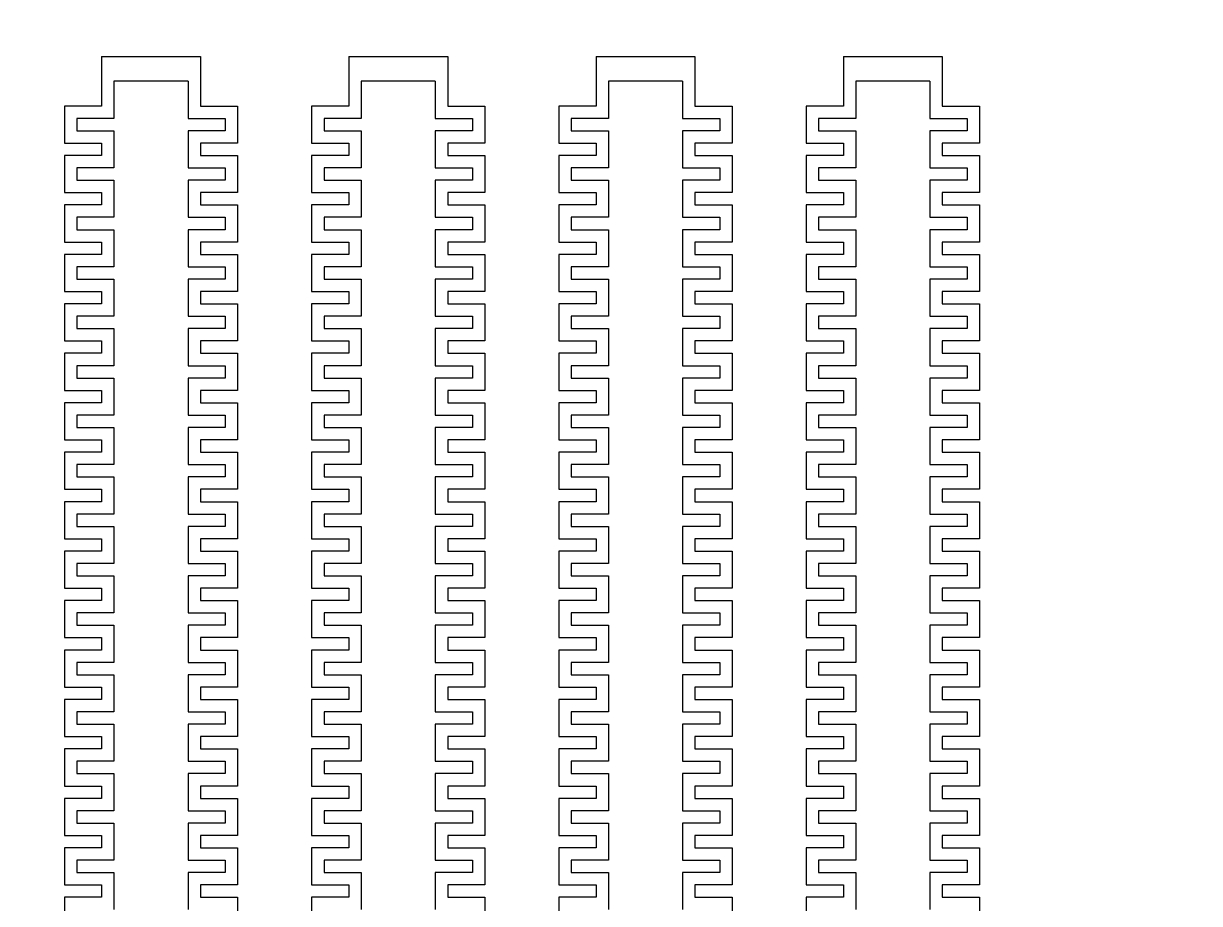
# Model space of a CAD drawing. Extents: x 4629 to 54629, y 4377 to 54377.
# Drawn here: x 23602 to 25979, y 36977 to 38757 of the extents above; entities that cross this region are included whole.
import ezdxf

# ---------------------------------------------------------------- set-up
doc = ezdxf.new("R2010")
doc.units = 13
doc.layers.add('CLEAR', color=140, linetype='Continuous')
doc.layers.add('OPAQUE', color=10, linetype='Continuous')

msp = doc.modelspace()

# ---------------------------------------------------------------- linework, layer by layer
at = {"layer": 'CLEAR'}
for p, q in [((23759.1, 38689.9), (23759.1, 38589.9)), ((23759.1, 38689.9), (23959.1, 38689.9)), ((23959.1, 38689.9), (23959.1, 38589.9)), ((24259.1, 38689.9), (24259.1, 38589.9)), ((24259.1, 38689.9), (24459.1, 38689.9)), ((24459.1, 38689.9), (24459.1, 38589.9)), ((24759.1, 38689.9), (24759.1, 38589.9)), ((24759.1, 38689.9), (24959.1, 38689.9)), ((24959.1, 38689.9), (24959.1, 38589.9)), ((25259.1, 38689.9), (25259.1, 38589.9)), ((25259.1, 38689.9), (25459.1, 38689.9)), ((25459.1, 38689.9), (25459.1, 38589.9)), ((23934.1, 38639.9), (23784.1, 38639.9)), ((23784.1, 38639.9), (23784.1, 38564.9)), ((23934.1, 38639.9), (23934.1, 38564.9)), ((24434.1, 38639.9), (24284.1, 38639.9)), ((24284.1, 38639.9), (24284.1, 38564.9)), ((24434.1, 38639.9), (24434.1, 38564.9)), ((24934.1, 38639.9), (24784.1, 38639.9)), ((24784.1, 38639.9), (24784.1, 38564.9)), ((24934.1, 38639.9), (24934.1, 38564.9)), ((25434.1, 38639.9), (25284.1, 38639.9)), ((25284.1, 38639.9), (25284.1, 38564.9)), ((25434.1, 38639.9), (25434.1, 38564.9)), ((23759.1, 38589.9), (23684.1, 38589.9)), ((23684.1, 38589.9), (23684.1, 38514.9)), ((23959.1, 38589.9), (24034.1, 38589.9)), ((24034.1, 38589.9), (24034.1, 38514.9)), ((24259.1, 38589.9), (24184.1, 38589.9)), ((24184.1, 38589.9), (24184.1, 38514.9)), ((24459.1, 38589.9), (24534.1, 38589.9)), ((24534.1, 38589.9), (24534.1, 38514.9)), ((24759.1, 38589.9), (24684.1, 38589.9)), ((24684.1, 38589.9), (24684.1, 38514.9)), ((24959.1, 38589.9), (25034.1, 38589.9)), ((25034.1, 38589.9), (25034.1, 38514.9)), ((25259.1, 38589.9), (25184.1, 38589.9)), ((25184.1, 38589.9), (25184.1, 38514.9)), ((25459.1, 38589.9), (25534.1, 38589.9)), ((25534.1, 38589.9), (25534.1, 38514.9)), ((23784.1, 38564.9), (23709.1, 38564.9)), ((23709.1, 38564.9), (23709.1, 38539.9)), ((23934.1, 38564.9), (24009.1, 38564.9)), ((24009.1, 38564.9), (24009.1, 38539.9)), ((24284.1, 38564.9), (24209.1, 38564.9)), ((24209.1, 38564.9), (24209.1, 38539.9)), ((24434.1, 38564.9), (24509.1, 38564.9)), ((24509.1, 38564.9), (24509.1, 38539.9)), ((24784.1, 38564.9), (24709.1, 38564.9)), ((24709.1, 38564.9), (24709.1, 38539.9)), ((24934.1, 38564.9), (25009.1, 38564.9)), ((25009.1, 38564.9), (25009.1, 38539.9)), ((25284.1, 38564.9), (25209.1, 38564.9)), ((25209.1, 38564.9), (25209.1, 38539.9)), ((25434.1, 38564.9), (25509.1, 38564.9)), ((25509.1, 38564.9), (25509.1, 38539.9)), ((23709.1, 38539.9), (23784.1, 38539.9)), ((23784.1, 38539.9), (23784.1, 38464.9)), ((24009.1, 38539.9), (23934.1, 38539.9)), ((23934.1, 38539.9), (23934.1, 38464.9)), ((24209.1, 38539.9), (24284.1, 38539.9)), ((24284.1, 38539.9), (24284.1, 38464.9)), ((24509.1, 38539.9), (24434.1, 38539.9)), ((24434.1, 38539.9), (24434.1, 38464.9)), ((24709.1, 38539.9), (24784.1, 38539.9)), ((24784.1, 38539.9), (24784.1, 38464.9)), ((25009.1, 38539.9), (24934.1, 38539.9)), ((24934.1, 38539.9), (24934.1, 38464.9)), ((25209.1, 38539.9), (25284.1, 38539.9)), ((25284.1, 38539.9), (25284.1, 38464.9)), ((25509.1, 38539.9), (25434.1, 38539.9)), ((25434.1, 38539.9), (25434.1, 38464.9)), ((23684.1, 38514.9), (23759.1, 38514.9)), ((23759.1, 38514.9), (23759.1, 38489.9)), ((24034.1, 38514.9), (23959.1, 38514.9)), ((23959.1, 38514.9), (23959.1, 38489.9)), ((24184.1, 38514.9), (24259.1, 38514.9)), ((24259.1, 38514.9), (24259.1, 38489.9)), ((24534.1, 38514.9), (24459.1, 38514.9)), ((24459.1, 38514.9), (24459.1, 38489.9)), ((24684.1, 38514.9), (24759.1, 38514.9)), ((24759.1, 38514.9), (24759.1, 38489.9)), ((25034.1, 38514.9), (24959.1, 38514.9)), ((24959.1, 38514.9), (24959.1, 38489.9)), ((25184.1, 38514.9), (25259.1, 38514.9)), ((25259.1, 38514.9), (25259.1, 38489.9)), ((25534.1, 38514.9), (25459.1, 38514.9)), ((25459.1, 38514.9), (25459.1, 38489.9)), ((23759.1, 38489.9), (23684.1, 38489.9)), ((23684.1, 38489.9), (23684.1, 38414.9)), ((23959.1, 38489.9), (24034.1, 38489.9)), ((24034.1, 38489.9), (24034.1, 38414.9)), ((24259.1, 38489.9), (24184.1, 38489.9)), ((24184.1, 38489.9), (24184.1, 38414.9)), ((24459.1, 38489.9), (24534.1, 38489.9)), ((24534.1, 38489.9), (24534.1, 38414.9)), ((24759.1, 38489.9), (24684.1, 38489.9)), ((24684.1, 38489.9), (24684.1, 38414.9)), ((24959.1, 38489.9), (25034.1, 38489.9)), ((25034.1, 38489.9), (25034.1, 38414.9)), ((25259.1, 38489.9), (25184.1, 38489.9)), ((25184.1, 38489.9), (25184.1, 38414.9)), ((25459.1, 38489.9), (25534.1, 38489.9)), ((25534.1, 38489.9), (25534.1, 38414.9)), ((23784.1, 38464.9), (23709.1, 38464.9)), ((23709.1, 38464.9), (23709.1, 38439.9)), ((23934.1, 38464.9), (24009.1, 38464.9)), ((24009.1, 38464.9), (24009.1, 38439.9)), ((24284.1, 38464.9), (24209.1, 38464.9)), ((24209.1, 38464.9), (24209.1, 38439.9)), ((24434.1, 38464.9), (24509.1, 38464.9)), ((24509.1, 38464.9), (24509.1, 38439.9)), ((24784.1, 38464.9), (24709.1, 38464.9)), ((24709.1, 38464.9), (24709.1, 38439.9)), ((24934.1, 38464.9), (25009.1, 38464.9)), ((25009.1, 38464.9), (25009.1, 38439.9)), ((25284.1, 38464.9), (25209.1, 38464.9)), ((25209.1, 38464.9), (25209.1, 38439.9)), ((25434.1, 38464.9), (25509.1, 38464.9)), ((25509.1, 38464.9), (25509.1, 38439.9)), ((23709.1, 38439.9), (23784.1, 38439.9)), ((23784.1, 38439.9), (23784.1, 38364.9)), ((24009.1, 38439.9), (23934.1, 38439.9)), ((23934.1, 38439.9), (23934.1, 38364.9)), ((24209.1, 38439.9), (24284.1, 38439.9)), ((24284.1, 38439.9), (24284.1, 38364.9)), ((24509.1, 38439.9), (24434.1, 38439.9)), ((24434.1, 38439.9), (24434.1, 38364.9)), ((24709.1, 38439.9), (24784.1, 38439.9)), ((24784.1, 38439.9), (24784.1, 38364.9)), ((25009.1, 38439.9), (24934.1, 38439.9)), ((24934.1, 38439.9), (24934.1, 38364.9)), ((25209.1, 38439.9), (25284.1, 38439.9)), ((25284.1, 38439.9), (25284.1, 38364.9)), ((25509.1, 38439.9), (25434.1, 38439.9)), ((25434.1, 38439.9), (25434.1, 38364.9)), ((23684.1, 38414.9), (23759.1, 38414.9)), ((23759.1, 38414.9), (23759.1, 38389.9)), ((24034.1, 38414.9), (23959.1, 38414.9)), ((23959.1, 38414.9), (23959.1, 38389.9)), ((24184.1, 38414.9), (24259.1, 38414.9)), ((24259.1, 38414.9), (24259.1, 38389.9)), ((24534.1, 38414.9), (24459.1, 38414.9)), ((24459.1, 38414.9), (24459.1, 38389.9)), ((24684.1, 38414.9), (24759.1, 38414.9)), ((24759.1, 38414.9), (24759.1, 38389.9)), ((25034.1, 38414.9), (24959.1, 38414.9)), ((24959.1, 38414.9), (24959.1, 38389.9)), ((25184.1, 38414.9), (25259.1, 38414.9)), ((25259.1, 38414.9), (25259.1, 38389.9)), ((25534.1, 38414.9), (25459.1, 38414.9)), ((25459.1, 38414.9), (25459.1, 38389.9)), ((23759.1, 38389.9), (23684.1, 38389.9)), ((23684.1, 38389.9), (23684.1, 38314.9)), ((23959.1, 38389.9), (24034.1, 38389.9)), ((24034.1, 38389.9), (24034.1, 38314.9)), ((24259.1, 38389.9), (24184.1, 38389.9)), ((24184.1, 38389.9), (24184.1, 38314.9)), ((24459.1, 38389.9), (24534.1, 38389.9)), ((24534.1, 38389.9), (24534.1, 38314.9)), ((24759.1, 38389.9), (24684.1, 38389.9)), ((24684.1, 38389.9), (24684.1, 38314.9)), ((24959.1, 38389.9), (25034.1, 38389.9)), ((25034.1, 38389.9), (25034.1, 38314.9)), ((25259.1, 38389.9), (25184.1, 38389.9)), ((25184.1, 38389.9), (25184.1, 38314.9)), ((25459.1, 38389.9), (25534.1, 38389.9)), ((25534.1, 38389.9), (25534.1, 38314.9)), ((23784.1, 38364.9), (23709.1, 38364.9)), ((23709.1, 38364.9), (23709.1, 38339.9)), ((23934.1, 38364.9), (24009.1, 38364.9)), ((24009.1, 38364.9), (24009.1, 38339.9)), ((24284.1, 38364.9), (24209.1, 38364.9)), ((24209.1, 38364.9), (24209.1, 38339.9)), ((24434.1, 38364.9), (24509.1, 38364.9)), ((24509.1, 38364.9), (24509.1, 38339.9)), ((24784.1, 38364.9), (24709.1, 38364.9)), ((24709.1, 38364.9), (24709.1, 38339.9)), ((24934.1, 38364.9), (25009.1, 38364.9)), ((25009.1, 38364.9), (25009.1, 38339.9)), ((25284.1, 38364.9), (25209.1, 38364.9)), ((25209.1, 38364.9), (25209.1, 38339.9)), ((25434.1, 38364.9), (25509.1, 38364.9)), ((25509.1, 38364.9), (25509.1, 38339.9)), ((23709.1, 38339.9), (23784.1, 38339.9)), ((23784.1, 38339.9), (23784.1, 38264.9)), ((24009.1, 38339.9), (23934.1, 38339.9)), ((23934.1, 38339.9), (23934.1, 38264.9)), ((24209.1, 38339.9), (24284.1, 38339.9)), ((24284.1, 38339.9), (24284.1, 38264.9)), ((24509.1, 38339.9), (24434.1, 38339.9)), ((24434.1, 38339.9), (24434.1, 38264.9)), ((24709.1, 38339.9), (24784.1, 38339.9)), ((24784.1, 38339.9), (24784.1, 38264.9)), ((25009.1, 38339.9), (24934.1, 38339.9)), ((24934.1, 38339.9), (24934.1, 38264.9)), ((25209.1, 38339.9), (25284.1, 38339.9)), ((25284.1, 38339.9), (25284.1, 38264.9)), ((25509.1, 38339.9), (25434.1, 38339.9)), ((25434.1, 38339.9), (25434.1, 38264.9)), ((23684.1, 38314.9), (23759.1, 38314.9)), ((23759.1, 38314.9), (23759.1, 38289.9)), ((24034.1, 38314.9), (23959.1, 38314.9)), ((23959.1, 38314.9), (23959.1, 38289.9)), ((24184.1, 38314.9), (24259.1, 38314.9)), ((24259.1, 38314.9), (24259.1, 38289.9)), ((24534.1, 38314.9), (24459.1, 38314.9)), ((24459.1, 38314.9), (24459.1, 38289.9)), ((24684.1, 38314.9), (24759.1, 38314.9)), ((24759.1, 38314.9), (24759.1, 38289.9)), ((25034.1, 38314.9), (24959.1, 38314.9)), ((24959.1, 38314.9), (24959.1, 38289.9)), ((25184.1, 38314.9), (25259.1, 38314.9)), ((25259.1, 38314.9), (25259.1, 38289.9)), ((25534.1, 38314.9), (25459.1, 38314.9)), ((25459.1, 38314.9), (25459.1, 38289.9)), ((23759.1, 38289.9), (23684.1, 38289.9)), ((23684.1, 38289.9), (23684.1, 38214.9)), ((23959.1, 38289.9), (24034.1, 38289.9)), ((24034.1, 38289.9), (24034.1, 38214.9)), ((24259.1, 38289.9), (24184.1, 38289.9)), ((24184.1, 38289.9), (24184.1, 38214.9)), ((24459.1, 38289.9), (24534.1, 38289.9)), ((24534.1, 38289.9), (24534.1, 38214.9)), ((24759.1, 38289.9), (24684.1, 38289.9)), ((24684.1, 38289.9), (24684.1, 38214.9)), ((24959.1, 38289.9), (25034.1, 38289.9)), ((25034.1, 38289.9), (25034.1, 38214.9)), ((25259.1, 38289.9), (25184.1, 38289.9)), ((25184.1, 38289.9), (25184.1, 38214.9)), ((25459.1, 38289.9), (25534.1, 38289.9)), ((25534.1, 38289.9), (25534.1, 38214.9)), ((23784.1, 38264.9), (23709.1, 38264.9)), ((23709.1, 38264.9), (23709.1, 38239.9)), ((23934.1, 38264.9), (24009.1, 38264.9)), ((24009.1, 38264.9), (24009.1, 38239.9)), ((24284.1, 38264.9), (24209.1, 38264.9)), ((24209.1, 38264.9), (24209.1, 38239.9)), ((24434.1, 38264.9), (24509.1, 38264.9)), ((24509.1, 38264.9), (24509.1, 38239.9)), ((24784.1, 38264.9), (24709.1, 38264.9)), ((24709.1, 38264.9), (24709.1, 38239.9)), ((24934.1, 38264.9), (25009.1, 38264.9)), ((25009.1, 38264.9), (25009.1, 38239.9)), ((25284.1, 38264.9), (25209.1, 38264.9)), ((25209.1, 38264.9), (25209.1, 38239.9)), ((25434.1, 38264.9), (25509.1, 38264.9)), ((25509.1, 38264.9), (25509.1, 38239.9)), ((23709.1, 38239.9), (23784.1, 38239.9)), ((23784.1, 38239.9), (23784.1, 38164.9)), ((24009.1, 38239.9), (23934.1, 38239.9)), ((23934.1, 38239.9), (23934.1, 38164.9)), ((24209.1, 38239.9), (24284.1, 38239.9)), ((24284.1, 38239.9), (24284.1, 38164.9)), ((24509.1, 38239.9), (24434.1, 38239.9)), ((24434.1, 38239.9), (24434.1, 38164.9)), ((24709.1, 38239.9), (24784.1, 38239.9)), ((24784.1, 38239.9), (24784.1, 38164.9)), ((25009.1, 38239.9), (24934.1, 38239.9)), ((24934.1, 38239.9), (24934.1, 38164.9)), ((25209.1, 38239.9), (25284.1, 38239.9)), ((25284.1, 38239.9), (25284.1, 38164.9)), ((25509.1, 38239.9), (25434.1, 38239.9)), ((25434.1, 38239.9), (25434.1, 38164.9)), ((23684.1, 38214.9), (23759.1, 38214.9)), ((23759.1, 38214.9), (23759.1, 38189.9)), ((24034.1, 38214.9), (23959.1, 38214.9)), ((23959.1, 38214.9), (23959.1, 38189.9)), ((24184.1, 38214.9), (24259.1, 38214.9)), ((24259.1, 38214.9), (24259.1, 38189.9)), ((24534.1, 38214.9), (24459.1, 38214.9)), ((24459.1, 38214.9), (24459.1, 38189.9)), ((24684.1, 38214.9), (24759.1, 38214.9)), ((24759.1, 38214.9), (24759.1, 38189.9)), ((25034.1, 38214.9), (24959.1, 38214.9)), ((24959.1, 38214.9), (24959.1, 38189.9)), ((25184.1, 38214.9), (25259.1, 38214.9)), ((25259.1, 38214.9), (25259.1, 38189.9)), ((25534.1, 38214.9), (25459.1, 38214.9)), ((25459.1, 38214.9), (25459.1, 38189.9)), ((23759.1, 38189.9), (23684.1, 38189.9)), ((23684.1, 38189.9), (23684.1, 38114.9)), ((23959.1, 38189.9), (24034.1, 38189.9)), ((24034.1, 38189.9), (24034.1, 38114.9)), ((24259.1, 38189.9), (24184.1, 38189.9)), ((24184.1, 38189.9), (24184.1, 38114.9)), ((24459.1, 38189.9), (24534.1, 38189.9)), ((24534.1, 38189.9), (24534.1, 38114.9)), ((24759.1, 38189.9), (24684.1, 38189.9)), ((24684.1, 38189.9), (24684.1, 38114.9)), ((24959.1, 38189.9), (25034.1, 38189.9)), ((25034.1, 38189.9), (25034.1, 38114.9)), ((25259.1, 38189.9), (25184.1, 38189.9)), ((25184.1, 38189.9), (25184.1, 38114.9)), ((25459.1, 38189.9), (25534.1, 38189.9)), ((25534.1, 38189.9), (25534.1, 38114.9)), ((23784.1, 38164.9), (23709.1, 38164.9)), ((23709.1, 38164.9), (23709.1, 38139.9)), ((23934.1, 38164.9), (24009.1, 38164.9)), ((24009.1, 38164.9), (24009.1, 38139.9)), ((24284.1, 38164.9), (24209.1, 38164.9)), ((24209.1, 38164.9), (24209.1, 38139.9)), ((24434.1, 38164.9), (24509.1, 38164.9)), ((24509.1, 38164.9), (24509.1, 38139.9)), ((24784.1, 38164.9), (24709.1, 38164.9)), ((24709.1, 38164.9), (24709.1, 38139.9)), ((24934.1, 38164.9), (25009.1, 38164.9)), ((25009.1, 38164.9), (25009.1, 38139.9)), ((25284.1, 38164.9), (25209.1, 38164.9)), ((25209.1, 38164.9), (25209.1, 38139.9)), ((25434.1, 38164.9), (25509.1, 38164.9)), ((25509.1, 38164.9), (25509.1, 38139.9)), ((23709.1, 38139.9), (23784.1, 38139.9)), ((23784.1, 38139.9), (23784.1, 38064.9)), ((24009.1, 38139.9), (23934.1, 38139.9)), ((23934.1, 38139.9), (23934.1, 38064.9)), ((24209.1, 38139.9), (24284.1, 38139.9)), ((24284.1, 38139.9), (24284.1, 38064.9)), ((24509.1, 38139.9), (24434.1, 38139.9)), ((24434.1, 38139.9), (24434.1, 38064.9)), ((24709.1, 38139.9), (24784.1, 38139.9)), ((24784.1, 38139.9), (24784.1, 38064.9)), ((25009.1, 38139.9), (24934.1, 38139.9)), ((24934.1, 38139.9), (24934.1, 38064.9)), ((25209.1, 38139.9), (25284.1, 38139.9)), ((25284.1, 38139.9), (25284.1, 38064.9)), ((25509.1, 38139.9), (25434.1, 38139.9)), ((25434.1, 38139.9), (25434.1, 38064.9)), ((23684.1, 38114.9), (23759.1, 38114.9)), ((23759.1, 38114.9), (23759.1, 38089.9)), ((24034.1, 38114.9), (23959.1, 38114.9)), ((23959.1, 38114.9), (23959.1, 38089.9)), ((24184.1, 38114.9), (24259.1, 38114.9)), ((24259.1, 38114.9), (24259.1, 38089.9)), ((24534.1, 38114.9), (24459.1, 38114.9)), ((24459.1, 38114.9), (24459.1, 38089.9)), ((24684.1, 38114.9), (24759.1, 38114.9)), ((24759.1, 38114.9), (24759.1, 38089.9)), ((25034.1, 38114.9), (24959.1, 38114.9)), ((24959.1, 38114.9), (24959.1, 38089.9)), ((25184.1, 38114.9), (25259.1, 38114.9)), ((25259.1, 38114.9), (25259.1, 38089.9)), ((25534.1, 38114.9), (25459.1, 38114.9)), ((25459.1, 38114.9), (25459.1, 38089.9)), ((23759.1, 38089.9), (23684.1, 38089.9)), ((23684.1, 38089.9), (23684.1, 38014.9)), ((23959.1, 38089.9), (24034.1, 38089.9)), ((24034.1, 38089.9), (24034.1, 38014.9)), ((24259.1, 38089.9), (24184.1, 38089.9)), ((24184.1, 38089.9), (24184.1, 38014.9)), ((24459.1, 38089.9), (24534.1, 38089.9)), ((24534.1, 38089.9), (24534.1, 38014.9)), ((24759.1, 38089.9), (24684.1, 38089.9)), ((24684.1, 38089.9), (24684.1, 38014.9)), ((24959.1, 38089.9), (25034.1, 38089.9)), ((25034.1, 38089.9), (25034.1, 38014.9)), ((25259.1, 38089.9), (25184.1, 38089.9)), ((25184.1, 38089.9), (25184.1, 38014.9)), ((25459.1, 38089.9), (25534.1, 38089.9)), ((25534.1, 38089.9), (25534.1, 38014.9)), ((23784.1, 38064.9), (23709.1, 38064.9)), ((23709.1, 38064.9), (23709.1, 38039.9)), ((23934.1, 38064.9), (24009.1, 38064.9)), ((24009.1, 38064.9), (24009.1, 38039.9)), ((24284.1, 38064.9), (24209.1, 38064.9)), ((24209.1, 38064.9), (24209.1, 38039.9)), ((24434.1, 38064.9), (24509.1, 38064.9)), ((24509.1, 38064.9), (24509.1, 38039.9)), ((24784.1, 38064.9), (24709.1, 38064.9)), ((24709.1, 38064.9), (24709.1, 38039.9)), ((24934.1, 38064.9), (25009.1, 38064.9)), ((25009.1, 38064.9), (25009.1, 38039.9)), ((25284.1, 38064.9), (25209.1, 38064.9)), ((25209.1, 38064.9), (25209.1, 38039.9)), ((25434.1, 38064.9), (25509.1, 38064.9)), ((25509.1, 38064.9), (25509.1, 38039.9)), ((23709.1, 38039.9), (23784.1, 38039.9)), ((23784.1, 38039.9), (23784.1, 37964.9)), ((24009.1, 38039.9), (23934.1, 38039.9)), ((23934.1, 38039.9), (23934.1, 37964.9)), ((24209.1, 38039.9), (24284.1, 38039.9)), ((24284.1, 38039.9), (24284.1, 37964.9)), ((24509.1, 38039.9), (24434.1, 38039.9)), ((24434.1, 38039.9), (24434.1, 37964.9)), ((24709.1, 38039.9), (24784.1, 38039.9)), ((24784.1, 38039.9), (24784.1, 37964.9)), ((25009.1, 38039.9), (24934.1, 38039.9)), ((24934.1, 38039.9), (24934.1, 37964.9)), ((25209.1, 38039.9), (25284.1, 38039.9)), ((25284.1, 38039.9), (25284.1, 37964.9)), ((25509.1, 38039.9), (25434.1, 38039.9)), ((25434.1, 38039.9), (25434.1, 37964.9)), ((23684.1, 38014.9), (23759.1, 38014.9)), ((23759.1, 38014.9), (23759.1, 37989.9)), ((24034.1, 38014.9), (23959.1, 38014.9)), ((23959.1, 38014.9), (23959.1, 37989.9)), ((24184.1, 38014.9), (24259.1, 38014.9)), ((24259.1, 38014.9), (24259.1, 37989.9)), ((24534.1, 38014.9), (24459.1, 38014.9)), ((24459.1, 38014.9), (24459.1, 37989.9)), ((24684.1, 38014.9), (24759.1, 38014.9)), ((24759.1, 38014.9), (24759.1, 37989.9)), ((25034.1, 38014.9), (24959.1, 38014.9)), ((24959.1, 38014.9), (24959.1, 37989.9)), ((25184.1, 38014.9), (25259.1, 38014.9)), ((25259.1, 38014.9), (25259.1, 37989.9)), ((25534.1, 38014.9), (25459.1, 38014.9)), ((25459.1, 38014.9), (25459.1, 37989.9)), ((23759.1, 37989.9), (23684.1, 37989.9)), ((23684.1, 37989.9), (23684.1, 37914.9)), ((23959.1, 37989.9), (24034.1, 37989.9)), ((24034.1, 37989.9), (24034.1, 37914.9)), ((24259.1, 37989.9), (24184.1, 37989.9)), ((24184.1, 37989.9), (24184.1, 37914.9)), ((24459.1, 37989.9), (24534.1, 37989.9)), ((24534.1, 37989.9), (24534.1, 37914.9)), ((24759.1, 37989.9), (24684.1, 37989.9)), ((24684.1, 37989.9), (24684.1, 37914.9)), ((24959.1, 37989.9), (25034.1, 37989.9)), ((25034.1, 37989.9), (25034.1, 37914.9)), ((25259.1, 37989.9), (25184.1, 37989.9)), ((25184.1, 37989.9), (25184.1, 37914.9)), ((25459.1, 37989.9), (25534.1, 37989.9)), ((25534.1, 37989.9), (25534.1, 37914.9)), ((23784.1, 37964.9), (23709.1, 37964.9)), ((23709.1, 37964.9), (23709.1, 37939.9)), ((23934.1, 37964.9), (24009.1, 37964.9)), ((24009.1, 37964.9), (24009.1, 37939.9)), ((24284.1, 37964.9), (24209.1, 37964.9)), ((24209.1, 37964.9), (24209.1, 37939.9)), ((24434.1, 37964.9), (24509.1, 37964.9)), ((24509.1, 37964.9), (24509.1, 37939.9)), ((24784.1, 37964.9), (24709.1, 37964.9)), ((24709.1, 37964.9), (24709.1, 37939.9)), ((24934.1, 37964.9), (25009.1, 37964.9)), ((25009.1, 37964.9), (25009.1, 37939.9)), ((25284.1, 37964.9), (25209.1, 37964.9)), ((25209.1, 37964.9), (25209.1, 37939.9)), ((25434.1, 37964.9), (25509.1, 37964.9)), ((25509.1, 37964.9), (25509.1, 37939.9)), ((23709.1, 37939.9), (23784.1, 37939.9)), ((23784.1, 37939.9), (23784.1, 37864.9)), ((24009.1, 37939.9), (23934.1, 37939.9)), ((23934.1, 37939.9), (23934.1, 37864.9)), ((24209.1, 37939.9), (24284.1, 37939.9)), ((24284.1, 37939.9), (24284.1, 37864.9)), ((24509.1, 37939.9), (24434.1, 37939.9)), ((24434.1, 37939.9), (24434.1, 37864.9)), ((24709.1, 37939.9), (24784.1, 37939.9)), ((24784.1, 37939.9), (24784.1, 37864.9)), ((25009.1, 37939.9), (24934.1, 37939.9)), ((24934.1, 37939.9), (24934.1, 37864.9)), ((25209.1, 37939.9), (25284.1, 37939.9)), ((25284.1, 37939.9), (25284.1, 37864.9)), ((25509.1, 37939.9), (25434.1, 37939.9)), ((25434.1, 37939.9), (25434.1, 37864.9)), ((23684.1, 37914.9), (23759.1, 37914.9)), ((23759.1, 37914.9), (23759.1, 37889.9)), ((24034.1, 37914.9), (23959.1, 37914.9)), ((23959.1, 37914.9), (23959.1, 37889.9)), ((24184.1, 37914.9), (24259.1, 37914.9)), ((24259.1, 37914.9), (24259.1, 37889.9)), ((24534.1, 37914.9), (24459.1, 37914.9)), ((24459.1, 37914.9), (24459.1, 37889.9)), ((24684.1, 37914.9), (24759.1, 37914.9)), ((24759.1, 37914.9), (24759.1, 37889.9)), ((25034.1, 37914.9), (24959.1, 37914.9)), ((24959.1, 37914.9), (24959.1, 37889.9)), ((25184.1, 37914.9), (25259.1, 37914.9)), ((25259.1, 37914.9), (25259.1, 37889.9)), ((25534.1, 37914.9), (25459.1, 37914.9)), ((25459.1, 37914.9), (25459.1, 37889.9)), ((23759.1, 37889.9), (23684.1, 37889.9)), ((23684.1, 37889.9), (23684.1, 37814.9)), ((23959.1, 37889.9), (24034.1, 37889.9)), ((24034.1, 37889.9), (24034.1, 37814.9)), ((24259.1, 37889.9), (24184.1, 37889.9)), ((24184.1, 37889.9), (24184.1, 37814.9)), ((24459.1, 37889.9), (24534.1, 37889.9)), ((24534.1, 37889.9), (24534.1, 37814.9)), ((24759.1, 37889.9), (24684.1, 37889.9)), ((24684.1, 37889.9), (24684.1, 37814.9)), ((24959.1, 37889.9), (25034.1, 37889.9)), ((25034.1, 37889.9), (25034.1, 37814.9)), ((25259.1, 37889.9), (25184.1, 37889.9)), ((25184.1, 37889.9), (25184.1, 37814.9)), ((25459.1, 37889.9), (25534.1, 37889.9)), ((25534.1, 37889.9), (25534.1, 37814.9)), ((23784.1, 37864.9), (23709.1, 37864.9)), ((23709.1, 37864.9), (23709.1, 37839.9)), ((23934.1, 37864.9), (24009.1, 37864.9)), ((24009.1, 37864.9), (24009.1, 37839.9)), ((24284.1, 37864.9), (24209.1, 37864.9)), ((24209.1, 37864.9), (24209.1, 37839.9)), ((24434.1, 37864.9), (24509.1, 37864.9)), ((24509.1, 37864.9), (24509.1, 37839.9)), ((24784.1, 37864.9), (24709.1, 37864.9)), ((24709.1, 37864.9), (24709.1, 37839.9)), ((24934.1, 37864.9), (25009.1, 37864.9)), ((25009.1, 37864.9), (25009.1, 37839.9)), ((25284.1, 37864.9), (25209.1, 37864.9)), ((25209.1, 37864.9), (25209.1, 37839.9)), ((25434.1, 37864.9), (25509.1, 37864.9)), ((25509.1, 37864.9), (25509.1, 37839.9)), ((23709.1, 37839.9), (23784.1, 37839.9)), ((23784.1, 37839.9), (23784.1, 37764.9)), ((24009.1, 37839.9), (23934.1, 37839.9)), ((23934.1, 37839.9), (23934.1, 37764.9)), ((24209.1, 37839.9), (24284.1, 37839.9)), ((24284.1, 37839.9), (24284.1, 37764.9)), ((24509.1, 37839.9), (24434.1, 37839.9)), ((24434.1, 37839.9), (24434.1, 37764.9)), ((24709.1, 37839.9), (24784.1, 37839.9)), ((24784.1, 37839.9), (24784.1, 37764.9)), ((25009.1, 37839.9), (24934.1, 37839.9)), ((24934.1, 37839.9), (24934.1, 37764.9)), ((25209.1, 37839.9), (25284.1, 37839.9)), ((25284.1, 37839.9), (25284.1, 37764.9)), ((25509.1, 37839.9), (25434.1, 37839.9)), ((25434.1, 37839.9), (25434.1, 37764.9)), ((23684.1, 37814.9), (23759.1, 37814.9)), ((23759.1, 37814.9), (23759.1, 37789.9)), ((24034.1, 37814.9), (23959.1, 37814.9)), ((23959.1, 37814.9), (23959.1, 37789.9)), ((24184.1, 37814.9), (24259.1, 37814.9)), ((24259.1, 37814.9), (24259.1, 37789.9)), ((24534.1, 37814.9), (24459.1, 37814.9)), ((24459.1, 37814.9), (24459.1, 37789.9)), ((24684.1, 37814.9), (24759.1, 37814.9)), ((24759.1, 37814.9), (24759.1, 37789.9)), ((25034.1, 37814.9), (24959.1, 37814.9)), ((24959.1, 37814.9), (24959.1, 37789.9)), ((25184.1, 37814.9), (25259.1, 37814.9)), ((25259.1, 37814.9), (25259.1, 37789.9)), ((25534.1, 37814.9), (25459.1, 37814.9)), ((25459.1, 37814.9), (25459.1, 37789.9)), ((23759.1, 37789.9), (23684.1, 37789.9)), ((23684.1, 37789.9), (23684.1, 37714.9)), ((23959.1, 37789.9), (24034.1, 37789.9)), ((24034.1, 37789.9), (24034.1, 37714.9)), ((24259.1, 37789.9), (24184.1, 37789.9)), ((24184.1, 37789.9), (24184.1, 37714.9)), ((24459.1, 37789.9), (24534.1, 37789.9)), ((24534.1, 37789.9), (24534.1, 37714.9)), ((24759.1, 37789.9), (24684.1, 37789.9)), ((24684.1, 37789.9), (24684.1, 37714.9)), ((24959.1, 37789.9), (25034.1, 37789.9)), ((25034.1, 37789.9), (25034.1, 37714.9)), ((25259.1, 37789.9), (25184.1, 37789.9)), ((25184.1, 37789.9), (25184.1, 37714.9)), ((25459.1, 37789.9), (25534.1, 37789.9)), ((25534.1, 37789.9), (25534.1, 37714.9)), ((23784.1, 37764.9), (23709.1, 37764.9)), ((23709.1, 37764.9), (23709.1, 37739.9)), ((23934.1, 37764.9), (24009.1, 37764.9)), ((24009.1, 37764.9), (24009.1, 37739.9)), ((24284.1, 37764.9), (24209.1, 37764.9)), ((24209.1, 37764.9), (24209.1, 37739.9)), ((24434.1, 37764.9), (24509.1, 37764.9)), ((24509.1, 37764.9), (24509.1, 37739.9)), ((24784.1, 37764.9), (24709.1, 37764.9)), ((24709.1, 37764.9), (24709.1, 37739.9)), ((24934.1, 37764.9), (25009.1, 37764.9)), ((25009.1, 37764.9), (25009.1, 37739.9)), ((25284.1, 37764.9), (25209.1, 37764.9)), ((25209.1, 37764.9), (25209.1, 37739.9)), ((25434.1, 37764.9), (25509.1, 37764.9)), ((25509.1, 37764.9), (25509.1, 37739.9)), ((23709.1, 37739.9), (23784.1, 37739.9)), ((23784.1, 37739.9), (23784.1, 37664.9)), ((24009.1, 37739.9), (23934.1, 37739.9)), ((23934.1, 37739.9), (23934.1, 37664.9)), ((24209.1, 37739.9), (24284.1, 37739.9)), ((24284.1, 37739.9), (24284.1, 37664.9)), ((24509.1, 37739.9), (24434.1, 37739.9)), ((24434.1, 37739.9), (24434.1, 37664.9)), ((24709.1, 37739.9), (24784.1, 37739.9)), ((24784.1, 37739.9), (24784.1, 37664.9)), ((25009.1, 37739.9), (24934.1, 37739.9)), ((24934.1, 37739.9), (24934.1, 37664.9)), ((25209.1, 37739.9), (25284.1, 37739.9)), ((25284.1, 37739.9), (25284.1, 37664.9)), ((25509.1, 37739.9), (25434.1, 37739.9)), ((25434.1, 37739.9), (25434.1, 37664.9)), ((23684.1, 37714.9), (23759.1, 37714.9)), ((23759.1, 37714.9), (23759.1, 37689.9)), ((24034.1, 37714.9), (23959.1, 37714.9)), ((23959.1, 37714.9), (23959.1, 37689.9)), ((24184.1, 37714.9), (24259.1, 37714.9)), ((24259.1, 37714.9), (24259.1, 37689.9)), ((24534.1, 37714.9), (24459.1, 37714.9)), ((24459.1, 37714.9), (24459.1, 37689.9)), ((24684.1, 37714.9), (24759.1, 37714.9)), ((24759.1, 37714.9), (24759.1, 37689.9)), ((25034.1, 37714.9), (24959.1, 37714.9)), ((24959.1, 37714.9), (24959.1, 37689.9)), ((25184.1, 37714.9), (25259.1, 37714.9)), ((25259.1, 37714.9), (25259.1, 37689.9)), ((25534.1, 37714.9), (25459.1, 37714.9)), ((25459.1, 37714.9), (25459.1, 37689.9)), ((23759.1, 37689.9), (23684.1, 37689.9)), ((23684.1, 37689.9), (23684.1, 37614.9)), ((23959.1, 37689.9), (24034.1, 37689.9)), ((24034.1, 37689.9), (24034.1, 37614.9)), ((24259.1, 37689.9), (24184.1, 37689.9)), ((24184.1, 37689.9), (24184.1, 37614.9)), ((24459.1, 37689.9), (24534.1, 37689.9)), ((24534.1, 37689.9), (24534.1, 37614.9)), ((24759.1, 37689.9), (24684.1, 37689.9)), ((24684.1, 37689.9), (24684.1, 37614.9)), ((24959.1, 37689.9), (25034.1, 37689.9)), ((25034.1, 37689.9), (25034.1, 37614.9)), ((25259.1, 37689.9), (25184.1, 37689.9)), ((25184.1, 37689.9), (25184.1, 37614.9)), ((25459.1, 37689.9), (25534.1, 37689.9)), ((25534.1, 37689.9), (25534.1, 37614.9)), ((23784.1, 37664.9), (23709.1, 37664.9)), ((23709.1, 37664.9), (23709.1, 37639.9)), ((23934.1, 37664.9), (24009.1, 37664.9)), ((24009.1, 37664.9), (24009.1, 37639.9)), ((24284.1, 37664.9), (24209.1, 37664.9)), ((24209.1, 37664.9), (24209.1, 37639.9)), ((24434.1, 37664.9), (24509.1, 37664.9)), ((24509.1, 37664.9), (24509.1, 37639.9)), ((24784.1, 37664.9), (24709.1, 37664.9)), ((24709.1, 37664.9), (24709.1, 37639.9)), ((24934.1, 37664.9), (25009.1, 37664.9)), ((25009.1, 37664.9), (25009.1, 37639.9)), ((25284.1, 37664.9), (25209.1, 37664.9)), ((25209.1, 37664.9), (25209.1, 37639.9)), ((25434.1, 37664.9), (25509.1, 37664.9)), ((25509.1, 37664.9), (25509.1, 37639.9)), ((23709.1, 37639.9), (23784.1, 37639.9)), ((23784.1, 37639.9), (23784.1, 37564.9)), ((24009.1, 37639.9), (23934.1, 37639.9)), ((23934.1, 37639.9), (23934.1, 37564.9)), ((24209.1, 37639.9), (24284.1, 37639.9)), ((24284.1, 37639.9), (24284.1, 37564.9)), ((24509.1, 37639.9), (24434.1, 37639.9)), ((24434.1, 37639.9), (24434.1, 37564.9)), ((24709.1, 37639.9), (24784.1, 37639.9)), ((24784.1, 37639.9), (24784.1, 37564.9)), ((25009.1, 37639.9), (24934.1, 37639.9)), ((24934.1, 37639.9), (24934.1, 37564.9)), ((25209.1, 37639.9), (25284.1, 37639.9)), ((25284.1, 37639.9), (25284.1, 37564.9)), ((25509.1, 37639.9), (25434.1, 37639.9)), ((25434.1, 37639.9), (25434.1, 37564.9)), ((23684.1, 37614.9), (23759.1, 37614.9)), ((23759.1, 37614.9), (23759.1, 37589.9)), ((24034.1, 37614.9), (23959.1, 37614.9)), ((23959.1, 37614.9), (23959.1, 37589.9)), ((24184.1, 37614.9), (24259.1, 37614.9)), ((24259.1, 37614.9), (24259.1, 37589.9)), ((24534.1, 37614.9), (24459.1, 37614.9)), ((24459.1, 37614.9), (24459.1, 37589.9)), ((24684.1, 37614.9), (24759.1, 37614.9)), ((24759.1, 37614.9), (24759.1, 37589.9)), ((25034.1, 37614.9), (24959.1, 37614.9)), ((24959.1, 37614.9), (24959.1, 37589.9)), ((25184.1, 37614.9), (25259.1, 37614.9)), ((25259.1, 37614.9), (25259.1, 37589.9)), ((25534.1, 37614.9), (25459.1, 37614.9)), ((25459.1, 37614.9), (25459.1, 37589.9)), ((23759.1, 37589.9), (23684.1, 37589.9)), ((23684.1, 37589.9), (23684.1, 37514.9)), ((23959.1, 37589.9), (24034.1, 37589.9)), ((24034.1, 37589.9), (24034.1, 37514.9)), ((24259.1, 37589.9), (24184.1, 37589.9)), ((24184.1, 37589.9), (24184.1, 37514.9)), ((24459.1, 37589.9), (24534.1, 37589.9)), ((24534.1, 37589.9), (24534.1, 37514.9)), ((24759.1, 37589.9), (24684.1, 37589.9)), ((24684.1, 37589.9), (24684.1, 37514.9)), ((24959.1, 37589.9), (25034.1, 37589.9)), ((25034.1, 37589.9), (25034.1, 37514.9)), ((25259.1, 37589.9), (25184.1, 37589.9)), ((25184.1, 37589.9), (25184.1, 37514.9)), ((25459.1, 37589.9), (25534.1, 37589.9)), ((25534.1, 37589.9), (25534.1, 37514.9)), ((23784.1, 37564.9), (23709.1, 37564.9)), ((23709.1, 37564.9), (23709.1, 37539.9)), ((23934.1, 37564.9), (24009.1, 37564.9)), ((24009.1, 37564.9), (24009.1, 37539.9)), ((24284.1, 37564.9), (24209.1, 37564.9)), ((24209.1, 37564.9), (24209.1, 37539.9)), ((24434.1, 37564.9), (24509.1, 37564.9)), ((24509.1, 37564.9), (24509.1, 37539.9)), ((24784.1, 37564.9), (24709.1, 37564.9)), ((24709.1, 37564.9), (24709.1, 37539.9)), ((24934.1, 37564.9), (25009.1, 37564.9)), ((25009.1, 37564.9), (25009.1, 37539.9)), ((25284.1, 37564.9), (25209.1, 37564.9)), ((25209.1, 37564.9), (25209.1, 37539.9)), ((25434.1, 37564.9), (25509.1, 37564.9)), ((25509.1, 37564.9), (25509.1, 37539.9)), ((23709.1, 37539.9), (23784.1, 37539.9)), ((23784.1, 37539.9), (23784.1, 37464.9)), ((24009.1, 37539.9), (23934.1, 37539.9)), ((23934.1, 37539.9), (23934.1, 37464.9)), ((24209.1, 37539.9), (24284.1, 37539.9)), ((24284.1, 37539.9), (24284.1, 37464.9)), ((24509.1, 37539.9), (24434.1, 37539.9)), ((24434.1, 37539.9), (24434.1, 37464.9)), ((24709.1, 37539.9), (24784.1, 37539.9)), ((24784.1, 37539.9), (24784.1, 37464.9)), ((25009.1, 37539.9), (24934.1, 37539.9)), ((24934.1, 37539.9), (24934.1, 37464.9)), ((25209.1, 37539.9), (25284.1, 37539.9)), ((25284.1, 37539.9), (25284.1, 37464.9)), ((25509.1, 37539.9), (25434.1, 37539.9)), ((25434.1, 37539.9), (25434.1, 37464.9)), ((23684.1, 37514.9), (23759.1, 37514.9)), ((23759.1, 37514.9), (23759.1, 37489.9)), ((24034.1, 37514.9), (23959.1, 37514.9)), ((23959.1, 37514.9), (23959.1, 37489.9)), ((24184.1, 37514.9), (24259.1, 37514.9)), ((24259.1, 37514.9), (24259.1, 37489.9)), ((24534.1, 37514.9), (24459.1, 37514.9)), ((24459.1, 37514.9), (24459.1, 37489.9)), ((24684.1, 37514.9), (24759.1, 37514.9)), ((24759.1, 37514.9), (24759.1, 37489.9)), ((25034.1, 37514.9), (24959.1, 37514.9)), ((24959.1, 37514.9), (24959.1, 37489.9)), ((25184.1, 37514.9), (25259.1, 37514.9)), ((25259.1, 37514.9), (25259.1, 37489.9)), ((25534.1, 37514.9), (25459.1, 37514.9)), ((25459.1, 37514.9), (25459.1, 37489.9)), ((23759.1, 37489.9), (23684.1, 37489.9)), ((23684.1, 37489.9), (23684.1, 37414.9)), ((23959.1, 37489.9), (24034.1, 37489.9)), ((24034.1, 37489.9), (24034.1, 37414.9)), ((24259.1, 37489.9), (24184.1, 37489.9)), ((24184.1, 37489.9), (24184.1, 37414.9)), ((24459.1, 37489.9), (24534.1, 37489.9)), ((24534.1, 37489.9), (24534.1, 37414.9)), ((24759.1, 37489.9), (24684.1, 37489.9)), ((24684.1, 37489.9), (24684.1, 37414.9)), ((24959.1, 37489.9), (25034.1, 37489.9)), ((25034.1, 37489.9), (25034.1, 37414.9)), ((25259.1, 37489.9), (25184.1, 37489.9)), ((25184.1, 37489.9), (25184.1, 37414.9)), ((25459.1, 37489.9), (25534.1, 37489.9)), ((25534.1, 37489.9), (25534.1, 37414.9)), ((23784.1, 37464.9), (23709.1, 37464.9)), ((23709.1, 37464.9), (23709.1, 37439.9)), ((23934.1, 37464.9), (24009.1, 37464.9)), ((24009.1, 37464.9), (24009.1, 37439.9)), ((24284.1, 37464.9), (24209.1, 37464.9)), ((24209.1, 37464.9), (24209.1, 37439.9)), ((24434.1, 37464.9), (24509.1, 37464.9)), ((24509.1, 37464.9), (24509.1, 37439.9)), ((24784.1, 37464.9), (24709.1, 37464.9)), ((24709.1, 37464.9), (24709.1, 37439.9)), ((24934.1, 37464.9), (25009.1, 37464.9)), ((25009.1, 37464.9), (25009.1, 37439.9)), ((25284.1, 37464.9), (25209.1, 37464.9)), ((25209.1, 37464.9), (25209.1, 37439.9)), ((25434.1, 37464.9), (25509.1, 37464.9)), ((25509.1, 37464.9), (25509.1, 37439.9)), ((23709.1, 37439.9), (23784.1, 37439.9)), ((23784.1, 37439.9), (23784.1, 37364.9)), ((24009.1, 37439.9), (23934.1, 37439.9)), ((23934.1, 37439.9), (23934.1, 37364.9)), ((24209.1, 37439.9), (24284.1, 37439.9)), ((24284.1, 37439.9), (24284.1, 37364.9)), ((24509.1, 37439.9), (24434.1, 37439.9)), ((24434.1, 37439.9), (24434.1, 37364.9)), ((24709.1, 37439.9), (24784.1, 37439.9)), ((24784.1, 37439.9), (24784.1, 37364.9)), ((25009.1, 37439.9), (24934.1, 37439.9)), ((24934.1, 37439.9), (24934.1, 37364.9)), ((25209.1, 37439.9), (25284.1, 37439.9)), ((25284.1, 37439.9), (25284.1, 37364.9)), ((25509.1, 37439.9), (25434.1, 37439.9)), ((25434.1, 37439.9), (25434.1, 37364.9)), ((23684.1, 37414.9), (23759.1, 37414.9)), ((23759.1, 37414.9), (23759.1, 37389.9)), ((24034.1, 37414.9), (23959.1, 37414.9)), ((23959.1, 37414.9), (23959.1, 37389.9)), ((24184.1, 37414.9), (24259.1, 37414.9)), ((24259.1, 37414.9), (24259.1, 37389.9)), ((24534.1, 37414.9), (24459.1, 37414.9)), ((24459.1, 37414.9), (24459.1, 37389.9)), ((24684.1, 37414.9), (24759.1, 37414.9)), ((24759.1, 37414.9), (24759.1, 37389.9)), ((25034.1, 37414.9), (24959.1, 37414.9)), ((24959.1, 37414.9), (24959.1, 37389.9)), ((25184.1, 37414.9), (25259.1, 37414.9)), ((25259.1, 37414.9), (25259.1, 37389.9)), ((25534.1, 37414.9), (25459.1, 37414.9)), ((25459.1, 37414.9), (25459.1, 37389.9)), ((23759.1, 37389.9), (23684.1, 37389.9)), ((23684.1, 37389.9), (23684.1, 37314.9)), ((23959.1, 37389.9), (24034.1, 37389.9)), ((24034.1, 37389.9), (24034.1, 37314.9)), ((24259.1, 37389.9), (24184.1, 37389.9)), ((24184.1, 37389.9), (24184.1, 37314.9)), ((24459.1, 37389.9), (24534.1, 37389.9)), ((24534.1, 37389.9), (24534.1, 37314.9)), ((24759.1, 37389.9), (24684.1, 37389.9)), ((24684.1, 37389.9), (24684.1, 37314.9)), ((24959.1, 37389.9), (25034.1, 37389.9)), ((25034.1, 37389.9), (25034.1, 37314.9)), ((25259.1, 37389.9), (25184.1, 37389.9)), ((25184.1, 37389.9), (25184.1, 37314.9)), ((25459.1, 37389.9), (25534.1, 37389.9)), ((25534.1, 37389.9), (25534.1, 37314.9)), ((23784.1, 37364.9), (23709.1, 37364.9)), ((23709.1, 37364.9), (23709.1, 37339.9)), ((23934.1, 37364.9), (24009.1, 37364.9)), ((24009.1, 37364.9), (24009.1, 37339.9)), ((24284.1, 37364.9), (24209.1, 37364.9)), ((24209.1, 37364.9), (24209.1, 37339.9)), ((24434.1, 37364.9), (24509.1, 37364.9)), ((24509.1, 37364.9), (24509.1, 37339.9)), ((24784.1, 37364.9), (24709.1, 37364.9)), ((24709.1, 37364.9), (24709.1, 37339.9)), ((24934.1, 37364.9), (25009.1, 37364.9)), ((25009.1, 37364.9), (25009.1, 37339.9)), ((25284.1, 37364.9), (25209.1, 37364.9)), ((25209.1, 37364.9), (25209.1, 37339.9)), ((25434.1, 37364.9), (25509.1, 37364.9)), ((25509.1, 37364.9), (25509.1, 37339.9)), ((23709.1, 37339.9), (23784.1, 37339.9)), ((23784.1, 37339.9), (23784.1, 37264.9)), ((24009.1, 37339.9), (23934.1, 37339.9)), ((23934.1, 37339.9), (23934.1, 37264.9)), ((24209.1, 37339.9), (24284.1, 37339.9)), ((24284.1, 37339.9), (24284.1, 37264.9)), ((24509.1, 37339.9), (24434.1, 37339.9)), ((24434.1, 37339.9), (24434.1, 37264.9)), ((24709.1, 37339.9), (24784.1, 37339.9)), ((24784.1, 37339.9), (24784.1, 37264.9)), ((25009.1, 37339.9), (24934.1, 37339.9)), ((24934.1, 37339.9), (24934.1, 37264.9)), ((25209.1, 37339.9), (25284.1, 37339.9)), ((25284.1, 37339.9), (25284.1, 37264.9)), ((25509.1, 37339.9), (25434.1, 37339.9)), ((25434.1, 37339.9), (25434.1, 37264.9)), ((23684.1, 37314.9), (23759.1, 37314.9)), ((23759.1, 37314.9), (23759.1, 37289.9)), ((24034.1, 37314.9), (23959.1, 37314.9)), ((23959.1, 37314.9), (23959.1, 37289.9)), ((24184.1, 37314.9), (24259.1, 37314.9)), ((24259.1, 37314.9), (24259.1, 37289.9)), ((24534.1, 37314.9), (24459.1, 37314.9)), ((24459.1, 37314.9), (24459.1, 37289.9)), ((24684.1, 37314.9), (24759.1, 37314.9)), ((24759.1, 37314.9), (24759.1, 37289.9)), ((25034.1, 37314.9), (24959.1, 37314.9)), ((24959.1, 37314.9), (24959.1, 37289.9)), ((25184.1, 37314.9), (25259.1, 37314.9)), ((25259.1, 37314.9), (25259.1, 37289.9)), ((25534.1, 37314.9), (25459.1, 37314.9)), ((25459.1, 37314.9), (25459.1, 37289.9)), ((23759.1, 37289.9), (23684.1, 37289.9)), ((23684.1, 37289.9), (23684.1, 37214.9)), ((23959.1, 37289.9), (24034.1, 37289.9)), ((24034.1, 37289.9), (24034.1, 37214.9)), ((24259.1, 37289.9), (24184.1, 37289.9)), ((24184.1, 37289.9), (24184.1, 37214.9)), ((24459.1, 37289.9), (24534.1, 37289.9)), ((24534.1, 37289.9), (24534.1, 37214.9)), ((24759.1, 37289.9), (24684.1, 37289.9)), ((24684.1, 37289.9), (24684.1, 37214.9)), ((24959.1, 37289.9), (25034.1, 37289.9)), ((25034.1, 37289.9), (25034.1, 37214.9)), ((25259.1, 37289.9), (25184.1, 37289.9)), ((25184.1, 37289.9), (25184.1, 37214.9)), ((25459.1, 37289.9), (25534.1, 37289.9)), ((25534.1, 37289.9), (25534.1, 37214.9)), ((23784.1, 37264.9), (23709.1, 37264.9)), ((23709.1, 37264.9), (23709.1, 37239.9)), ((23934.1, 37264.9), (24009.1, 37264.9)), ((24009.1, 37264.9), (24009.1, 37239.9)), ((24284.1, 37264.9), (24209.1, 37264.9)), ((24209.1, 37264.9), (24209.1, 37239.9)), ((24434.1, 37264.9), (24509.1, 37264.9)), ((24509.1, 37264.9), (24509.1, 37239.9)), ((24784.1, 37264.9), (24709.1, 37264.9)), ((24709.1, 37264.9), (24709.1, 37239.9)), ((24934.1, 37264.9), (25009.1, 37264.9)), ((25009.1, 37264.9), (25009.1, 37239.9)), ((25284.1, 37264.9), (25209.1, 37264.9)), ((25209.1, 37264.9), (25209.1, 37239.9)), ((25434.1, 37264.9), (25509.1, 37264.9)), ((25509.1, 37264.9), (25509.1, 37239.9)), ((23709.1, 37239.9), (23784.1, 37239.9)), ((23784.1, 37239.9), (23784.1, 37164.9)), ((24009.1, 37239.9), (23934.1, 37239.9)), ((23934.1, 37239.9), (23934.1, 37164.9)), ((24209.1, 37239.9), (24284.1, 37239.9)), ((24284.1, 37239.9), (24284.1, 37164.9)), ((24509.1, 37239.9), (24434.1, 37239.9)), ((24434.1, 37239.9), (24434.1, 37164.9)), ((24709.1, 37239.9), (24784.1, 37239.9)), ((24784.1, 37239.9), (24784.1, 37164.9)), ((25009.1, 37239.9), (24934.1, 37239.9)), ((24934.1, 37239.9), (24934.1, 37164.9)), ((25209.1, 37239.9), (25284.1, 37239.9)), ((25284.1, 37239.9), (25284.1, 37164.9)), ((25509.1, 37239.9), (25434.1, 37239.9)), ((25434.1, 37239.9), (25434.1, 37164.9)), ((23684.1, 37214.9), (23759.1, 37214.9)), ((23759.1, 37214.9), (23759.1, 37189.9)), ((24034.1, 37214.9), (23959.1, 37214.9)), ((23959.1, 37214.9), (23959.1, 37189.9)), ((24184.1, 37214.9), (24259.1, 37214.9)), ((24259.1, 37214.9), (24259.1, 37189.9)), ((24534.1, 37214.9), (24459.1, 37214.9)), ((24459.1, 37214.9), (24459.1, 37189.9)), ((24684.1, 37214.9), (24759.1, 37214.9)), ((24759.1, 37214.9), (24759.1, 37189.9)), ((25034.1, 37214.9), (24959.1, 37214.9)), ((24959.1, 37214.9), (24959.1, 37189.9)), ((25184.1, 37214.9), (25259.1, 37214.9)), ((25259.1, 37214.9), (25259.1, 37189.9)), ((25534.1, 37214.9), (25459.1, 37214.9)), ((25459.1, 37214.9), (25459.1, 37189.9)), ((23759.1, 37189.9), (23684.1, 37189.9)), ((23684.1, 37189.9), (23684.1, 37114.9)), ((23959.1, 37189.9), (24034.1, 37189.9)), ((24034.1, 37189.9), (24034.1, 37114.9)), ((24259.1, 37189.9), (24184.1, 37189.9)), ((24184.1, 37189.9), (24184.1, 37114.9)), ((24459.1, 37189.9), (24534.1, 37189.9)), ((24534.1, 37189.9), (24534.1, 37114.9)), ((24759.1, 37189.9), (24684.1, 37189.9)), ((24684.1, 37189.9), (24684.1, 37114.9)), ((24959.1, 37189.9), (25034.1, 37189.9)), ((25034.1, 37189.9), (25034.1, 37114.9)), ((25259.1, 37189.9), (25184.1, 37189.9)), ((25184.1, 37189.9), (25184.1, 37114.9)), ((25459.1, 37189.9), (25534.1, 37189.9)), ((25534.1, 37189.9), (25534.1, 37114.9)), ((23784.1, 37164.9), (23709.1, 37164.9)), ((23709.1, 37164.9), (23709.1, 37139.9)), ((23934.1, 37164.9), (24009.1, 37164.9)), ((24009.1, 37164.9), (24009.1, 37139.9)), ((24284.1, 37164.9), (24209.1, 37164.9)), ((24209.1, 37164.9), (24209.1, 37139.9)), ((24434.1, 37164.9), (24509.1, 37164.9)), ((24509.1, 37164.9), (24509.1, 37139.9)), ((24784.1, 37164.9), (24709.1, 37164.9)), ((24709.1, 37164.9), (24709.1, 37139.9)), ((24934.1, 37164.9), (25009.1, 37164.9)), ((25009.1, 37164.9), (25009.1, 37139.9)), ((25284.1, 37164.9), (25209.1, 37164.9)), ((25209.1, 37164.9), (25209.1, 37139.9)), ((25434.1, 37164.9), (25509.1, 37164.9)), ((25509.1, 37164.9), (25509.1, 37139.9)), ((23709.1, 37139.9), (23784.1, 37139.9)), ((23784.1, 37139.9), (23784.1, 37064.9)), ((24009.1, 37139.9), (23934.1, 37139.9)), ((23934.1, 37139.9), (23934.1, 37064.9)), ((24209.1, 37139.9), (24284.1, 37139.9)), ((24284.1, 37139.9), (24284.1, 37064.9)), ((24509.1, 37139.9), (24434.1, 37139.9)), ((24434.1, 37139.9), (24434.1, 37064.9)), ((24709.1, 37139.9), (24784.1, 37139.9)), ((24784.1, 37139.9), (24784.1, 37064.9)), ((25009.1, 37139.9), (24934.1, 37139.9)), ((24934.1, 37139.9), (24934.1, 37064.9)), ((25209.1, 37139.9), (25284.1, 37139.9)), ((25284.1, 37139.9), (25284.1, 37064.9)), ((25509.1, 37139.9), (25434.1, 37139.9)), ((25434.1, 37139.9), (25434.1, 37064.9)), ((23684.1, 37114.9), (23759.1, 37114.9)), ((23759.1, 37114.9), (23759.1, 37089.9)), ((24034.1, 37114.9), (23959.1, 37114.9)), ((23959.1, 37114.9), (23959.1, 37089.9)), ((24184.1, 37114.9), (24259.1, 37114.9)), ((24259.1, 37114.9), (24259.1, 37089.9)), ((24534.1, 37114.9), (24459.1, 37114.9)), ((24459.1, 37114.9), (24459.1, 37089.9)), ((24684.1, 37114.9), (24759.1, 37114.9)), ((24759.1, 37114.9), (24759.1, 37089.9)), ((25034.1, 37114.9), (24959.1, 37114.9)), ((24959.1, 37114.9), (24959.1, 37089.9)), ((25184.1, 37114.9), (25259.1, 37114.9)), ((25259.1, 37114.9), (25259.1, 37089.9)), ((25534.1, 37114.9), (25459.1, 37114.9)), ((25459.1, 37114.9), (25459.1, 37089.9)), ((23759.1, 37089.9), (23684.1, 37089.9)), ((23684.1, 37089.9), (23684.1, 37014.9)), ((23959.1, 37089.9), (24034.1, 37089.9)), ((24034.1, 37089.9), (24034.1, 37014.9)), ((24259.1, 37089.9), (24184.1, 37089.9)), ((24184.1, 37089.9), (24184.1, 37014.9)), ((24459.1, 37089.9), (24534.1, 37089.9)), ((24534.1, 37089.9), (24534.1, 37014.9)), ((24759.1, 37089.9), (24684.1, 37089.9)), ((24684.1, 37089.9), (24684.1, 37014.9)), ((24959.1, 37089.9), (25034.1, 37089.9)), ((25034.1, 37089.9), (25034.1, 37014.9)), ((25259.1, 37089.9), (25184.1, 37089.9)), ((25184.1, 37089.9), (25184.1, 37014.9)), ((25459.1, 37089.9), (25534.1, 37089.9)), ((25534.1, 37089.9), (25534.1, 37014.9)), ((23784.1, 37064.9), (23709.1, 37064.9)), ((23709.1, 37064.9), (23709.1, 37039.9)), ((23934.1, 37064.9), (24009.1, 37064.9)), ((24009.1, 37064.9), (24009.1, 37039.9)), ((24284.1, 37064.9), (24209.1, 37064.9)), ((24209.1, 37064.9), (24209.1, 37039.9)), ((24434.1, 37064.9), (24509.1, 37064.9)), ((24509.1, 37064.9), (24509.1, 37039.9)), ((24784.1, 37064.9), (24709.1, 37064.9)), ((24709.1, 37064.9), (24709.1, 37039.9)), ((24934.1, 37064.9), (25009.1, 37064.9)), ((25009.1, 37064.9), (25009.1, 37039.9)), ((25284.1, 37064.9), (25209.1, 37064.9)), ((25209.1, 37064.9), (25209.1, 37039.9)), ((25434.1, 37064.9), (25509.1, 37064.9)), ((25509.1, 37064.9), (25509.1, 37039.9)), ((23709.1, 37039.9), (23784.1, 37039.9)), ((23784.1, 37039.9), (23784.1, 36964.9)), ((24009.1, 37039.9), (23934.1, 37039.9)), ((23934.1, 37039.9), (23934.1, 36964.9)), ((24209.1, 37039.9), (24284.1, 37039.9)), ((24284.1, 37039.9), (24284.1, 36964.9)), ((24509.1, 37039.9), (24434.1, 37039.9)), ((24434.1, 37039.9), (24434.1, 36964.9)), ((24709.1, 37039.9), (24784.1, 37039.9)), ((24784.1, 37039.9), (24784.1, 36964.9)), ((25009.1, 37039.9), (24934.1, 37039.9)), ((24934.1, 37039.9), (24934.1, 36964.9)), ((25209.1, 37039.9), (25284.1, 37039.9)), ((25284.1, 37039.9), (25284.1, 36964.9)), ((25509.1, 37039.9), (25434.1, 37039.9)), ((25434.1, 37039.9), (25434.1, 36964.9)), ((23684.1, 37014.9), (23759.1, 37014.9)), ((23759.1, 37014.9), (23759.1, 36989.9)), ((24034.1, 37014.9), (23959.1, 37014.9)), ((23959.1, 37014.9), (23959.1, 36989.9)), ((24184.1, 37014.9), (24259.1, 37014.9)), ((24259.1, 37014.9), (24259.1, 36989.9)), ((24534.1, 37014.9), (24459.1, 37014.9)), ((24459.1, 37014.9), (24459.1, 36989.9)), ((24684.1, 37014.9), (24759.1, 37014.9)), ((24759.1, 37014.9), (24759.1, 36989.9)), ((25034.1, 37014.9), (24959.1, 37014.9)), ((24959.1, 37014.9), (24959.1, 36989.9)), ((25184.1, 37014.9), (25259.1, 37014.9)), ((25259.1, 37014.9), (25259.1, 36989.9)), ((25534.1, 37014.9), (25459.1, 37014.9)), ((25459.1, 37014.9), (25459.1, 36989.9)), ((23759.1, 36989.9), (23684.1, 36989.9)), ((23684.1, 36989.9), (23684.1, 36914.9)), ((23959.1, 36989.9), (24034.1, 36989.9)), ((24034.1, 36989.9), (24034.1, 36914.9)), ((24259.1, 36989.9), (24184.1, 36989.9)), ((24184.1, 36989.9), (24184.1, 36914.9)), ((24459.1, 36989.9), (24534.1, 36989.9)), ((24534.1, 36989.9), (24534.1, 36914.9)), ((24759.1, 36989.9), (24684.1, 36989.9)), ((24684.1, 36989.9), (24684.1, 36914.9)), ((24959.1, 36989.9), (25034.1, 36989.9)), ((25034.1, 36989.9), (25034.1, 36914.9)), ((25259.1, 36989.9), (25184.1, 36989.9)), ((25184.1, 36989.9), (25184.1, 36914.9)), ((25459.1, 36989.9), (25534.1, 36989.9)), ((25534.1, 36989.9), (25534.1, 36914.9))]:
    msp.add_line(p, q, dxfattribs=at)
at = {"layer": 'OPAQUE'}
msp.add_circle((29629.1, 29377.4), 25000, dxfattribs=at)

doc.saveas('drawing.dxf')
